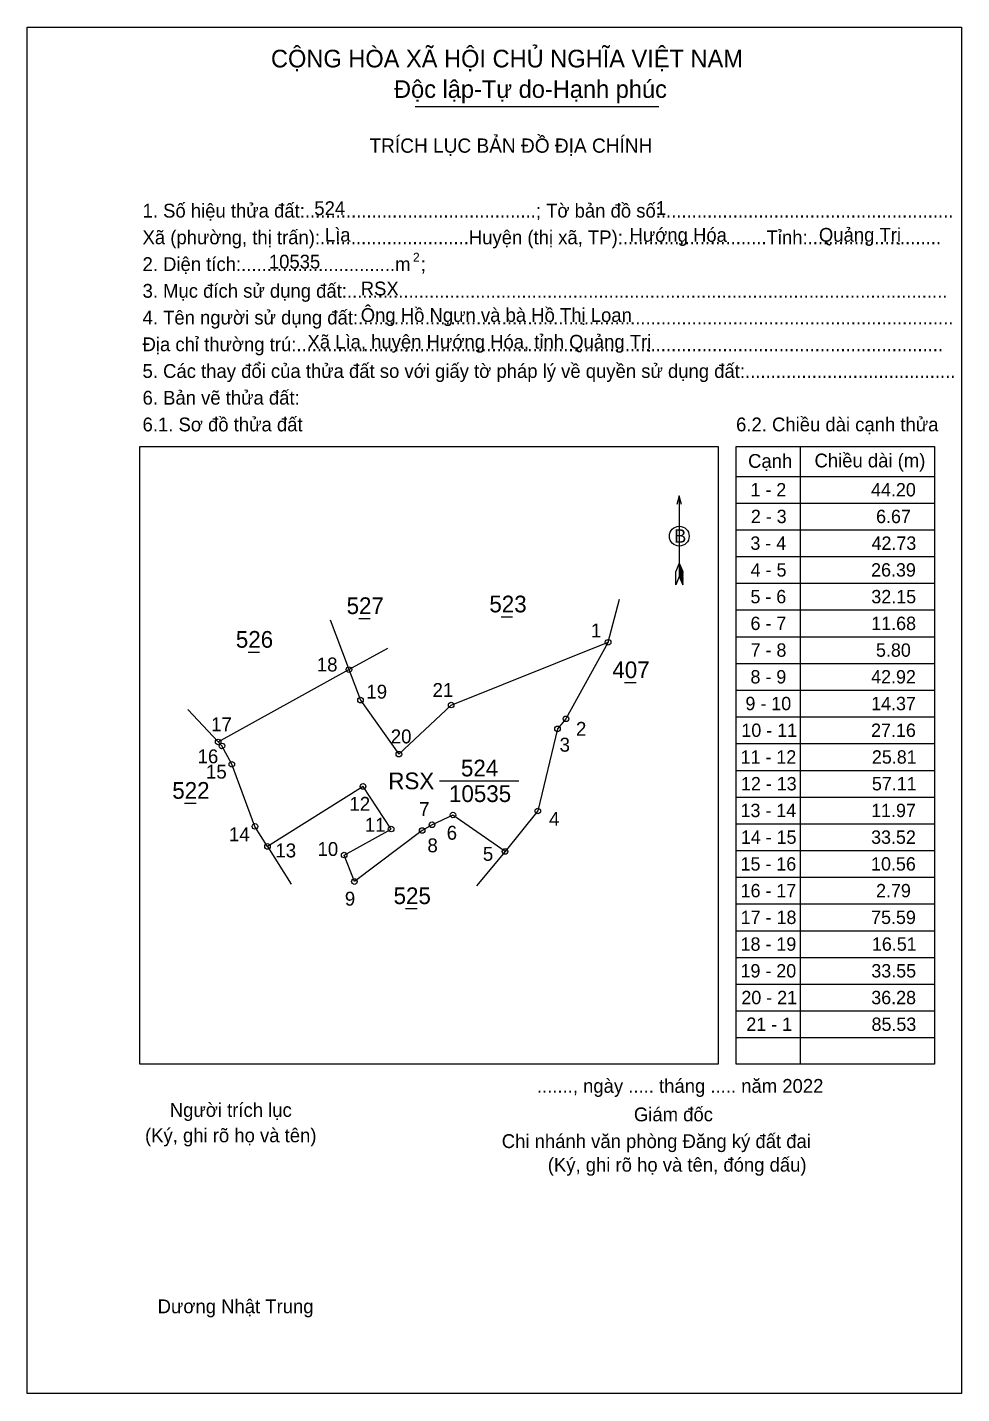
# Model space of a CAD drawing. Extents: x 546747 to 551673, y 1820617 to 1821434.
# Drawn here: x 548936 to 549409, y 1820701 to 1821392 of the extents above; entities that cross this region are included whole.
import ezdxf

# ---------------------------------------------------------------- set-up
doc = ezdxf.new("R2010")
doc.units = 0
for name, color, linetype in [('Level 1', 7, 'Continuous'), ('Level 10', 7, 'Continuous'), ('Level 11', 7, 'Continuous'), ('Level 13', 7, 'Continuous'), ('Level 2', 7, 'Continuous'), ('Level 27', 7, 'Continuous'), ('Level 36', 7, 'Continuous'), ('Level 52', 7, 'Continuous'), ('Level 6', 7, 'Continuous'), ('Level 9', 7, 'Continuous')]:
    doc.layers.add(name, color=color, linetype=linetype)

msp = doc.modelspace()

# ---------------------------------------------------------------- linework, layer by layer
at = {"layer": 'Level 1'}
for p, q in [((548936.14, 1821392.27), (548936.14, 1821392.27)), ((548993.06, 1821180.13), (548993.06, 1821180.13)), ((549327.21, 1821180.13), (549327.21, 1820867.41)), ((549294.74, 1821165.02), (549395.07, 1821165.02)), ((549266.01, 1821155.19), (549266.01, 1821114.27)), ((549294.74, 1821151.49), (549395.07, 1821151.49)), ((549294.74, 1821137.96), (549395.07, 1821137.96)), ((549294.74, 1821124.44), (549395.07, 1821124.44)), ((549264.21, 1821110.1), (549264.3, 1821116.86)), ((549266.01, 1821121.03), (549264.3, 1821116.86)), ((549266.01, 1821121.03), (549267.75, 1821116.86)), ((549266.01, 1821120.45), (549267.75, 1821116.25)), ((549266.01, 1821119.86), (549267.75, 1821115.67)), ((549266.01, 1821119.28), (549267.77, 1821115.06)), ((549266.01, 1821118.67), (549267.77, 1821114.45)), ((549266.01, 1821118.08), (549267.77, 1821113.84)), ((549266.01, 1821117.49), (549267.77, 1821113.23)), ((549266.01, 1821116.91), (549267.79, 1821112.62)), ((549266.01, 1821116.32), (549267.79, 1821112.02)), ((549266.01, 1821115.74), (549267.79, 1821111.41)), ((549266.01, 1821115.15), (549267.81, 1821110.82)), ((549267.81, 1821110.1), (549267.75, 1821116.86)), ((549266.01, 1821114.27), (549264.21, 1821110.1)), ((549266.01, 1821114.27), (549267.81, 1821110.1)), ((549294.74, 1821110.91), (549395.07, 1821110.91)), ((549294.74, 1821097.38), (549395.07, 1821097.38)), ((549294.74, 1821083.85), (549395.07, 1821083.85)), ((549294.74, 1821070.32), (549395.07, 1821070.32)), ((549294.74, 1821056.8), (549395.07, 1821056.8)), ((549294.74, 1821043.27), (549395.07, 1821043.27)), ((549294.74, 1821029.74), (549395.07, 1821029.74)), ((549294.74, 1821016.21), (549395.07, 1821016.21)), ((549294.74, 1821002.68), (549395.07, 1821002.68)), ((549294.74, 1820989.16), (549395.07, 1820989.16)), ((549294.74, 1820975.63), (549395.07, 1820975.63)), ((549294.74, 1820962.1), (549395.07, 1820962.1)), ((549294.74, 1820948.57), (549395.07, 1820948.57)), ((549294.74, 1820935.04), (549395.07, 1820935.04)), ((549294.74, 1820921.52), (549395.07, 1820921.52)), ((549294.74, 1820907.99), (549395.07, 1820907.99)), ((549294.74, 1820894.46), (549395.07, 1820894.46)), ((549294.74, 1820880.93), (549395.07, 1820880.93)), ((549285.72, 1820867.41), (549285.72, 1820867.41))]:
    msp.add_line(p, q, dxfattribs=at)
for points in [[(548993.06, 1821180.13), (549285.72, 1821180.13), (549285.72, 1820867.41), (548993.06, 1820867.41)], [(549294.74, 1821180.13), (549395.07, 1821180.13), (549395.07, 1820867.41), (549294.74, 1820867.41)]]:
    msp.add_lwpolyline(points, close=True, dxfattribs=at)
msp.add_lwpolyline([(549267.18, 1821150.84), (549266.01, 1821155.19), (549264.84, 1821150.84)], dxfattribs=at)
msp.add_circle((549266.01, 1821134.74), 4.99, dxfattribs=at)
at = {"layer": 'Level 10'}
for p, q in [((549089.29, 1821092.32), (549104.72, 1821051.76)), ((549150.58, 1821049.25), (549229.99, 1821081.02)), ((549229.99, 1821081.02), (549208.68, 1821042.3)), ((549032.71, 1821030.59), (549098.85, 1821067.19)), ((549104.72, 1821051.76), (549124.14, 1821024.4)), ((549124.14, 1821024.4), (549150.58, 1821049.25)), ((549208.68, 1821042.3), (549204.4, 1821037.19)), ((549204.4, 1821037.19), (549194.44, 1820995.64)), ((549034.61, 1821028.56), (549032.71, 1821030.59)), ((549039.62, 1821019.26), (549034.61, 1821028.56)), ((549051.3, 1820987.84), (549039.62, 1821019.26)), ((549106, 1821008.06), (549057.64, 1820977.69)), ((549120.2, 1820986.5), (549106, 1821008.06)), ((549151.51, 1820993.6), (549140.93, 1820988.66)), ((549177.83, 1820975.13), (549151.51, 1820993.6)), ((549194.44, 1820995.64), (549177.83, 1820975.13)), ((549057.64, 1820977.69), (549051.3, 1820987.84)), ((549096.45, 1820973.32), (549120.2, 1820986.5)), ((549135.9, 1820985.77), (549101.64, 1820959.92)), ((549140.93, 1820988.66), (549135.9, 1820985.77)), ((549101.64, 1820959.92), (549096.45, 1820973.32))]:
    msp.add_line(p, q, dxfattribs=at)
at = {"layer": 'Level 11'}
for centre in [(549229.99, 1821081.02), (549098.85, 1821067.19), (549104.72, 1821051.76), (549150.58, 1821049.25), (549204.4, 1821037.19), (549208.68, 1821042.3), (549032.71, 1821030.59), (549032.71, 1821030.59), (549034.61, 1821028.56), (549124.14, 1821024.4), (549039.62, 1821019.26), (549106, 1821008.06), (549194.44, 1820995.64), (549140.93, 1820988.66), (549151.51, 1820993.6), (549051.3, 1820987.84), (549120.2, 1820986.5), (549135.9, 1820985.77), (549057.64, 1820977.69), (549177.83, 1820975.13), (549096.45, 1820973.32), (549101.64, 1820959.92)]:
    msp.add_circle(centre, 1.41, dxfattribs=at)
at = {"layer": 'Level 13'}
msp.add_line((549132.3, 1821352.29), (549255.71, 1821352.29), dxfattribs=at)
at = {"layer": 'Level 2'}
msp.add_lwpolyline([(548936.14, 1821392.29), (549408.88, 1821392.29), (549408.88, 1820700.71), (548936.14, 1820700.71)], close=True, dxfattribs=at)
at = {"layer": 'Level 27'}
for p, q in [((549229.99, 1821081.02), (549235.8, 1821102.81)), ((549098.85, 1821067.19), (549118.58, 1821078.11)), ((549032.71, 1821030.59), (549017.31, 1821047.06)), ((549057.64, 1820977.69), (549069.57, 1820958.56)), ((549177.83, 1820975.13), (549163.47, 1820957.75))]:
    msp.add_line(p, q, dxfattribs=at)
at = {"layer": 'Level 9'}
for p, q in [((549175.85, 1821093.92), (549181.69, 1821093.92)), ((549103.85, 1821093.06), (549109.68, 1821093.06)), ((549047.85, 1821076.02), (549053.69, 1821076.02)), ((549238.31, 1821060.62), (549244.14, 1821060.62)), ((549144.6, 1821010.88), (549184.79, 1821010.88)), ((549015.67, 1820999.57), (549021.5, 1820999.57)), ((549127.49, 1820946.25), (549133.32, 1820946.25))]:
    msp.add_line(p, q, dxfattribs=at)

# ---------------------------------------------------------------- texts
at = {"layer": 'Level 1'}
for s, height, p in [('TRÍCH LỤC BẢN ĐỒ ĐỊA CHÍNH', 7.2153, (549109.26, 1821328.82)), ('1. Số hiệu thửa đất:.............................................; Tờ bản đồ số:.........................................................', 6.98945, (548994.44, 1821296)), ('Xã (phường, thị trấn):.............................Huyện (thị xã, TP):............................Tỉnh:..........................', 6.98945, (548994.44, 1821282.48)), ('2. Diện tích:..............................m  ;', 6.9895, (548994.44, 1821268.95)), ('2', 4.51, (549131.3, 1821273.68)), ('3. Mục đích sử dụng đất:.....................................................................................................................', 6.98945, (548994.44, 1821255.42)), ('4. Tên người sử dụng đất:....................................................................................................................', 6.98945, (548994.44, 1821241.89)), ('Địa chỉ thường trú:..............................................................................................................................', 6.98945, (548994.44, 1821228.36)), ('5. Các thay đổi của thửa đất so với giấy tờ pháp lý về quyền sử dụng đất:.........................................', 6.98945, (548994.44, 1821214.84)), ('6. Bản vẽ thửa đất:', 6.9895, (548994.44, 1821201.31)), ('6.1. Sơ đồ thửa đất', 6.9895, (548994.44, 1821187.78)), ('6.2. Chiều dài cạnh thửa', 6.9895, (549294.74, 1821187.8)), ('Chiều dài (m)', 6.9895, (549334.42, 1821169.54)), ('Cạnh', 6.989, (549300.83, 1821169.32)), ('B', 6.76, (549263.51, 1821131.44)), ('......., ngày ..... tháng ..... năm 2022', 6.9895, (549193.96, 1820852.99)), ('Người trích lục', 6.9895, (549008.22, 1820840.81)), ('Giám đốc', 6.989, (549243.04, 1820838.56)), ('(Ký, ghi rõ họ và tên)', 6.9895, (548995.69, 1820827.96)), ('Chi nhánh văn phòng Đăng ký đất đai', 6.9895, (549176.19, 1820825.03)), ('(Ký, ghi rõ họ và tên, đóng dấu)', 6.9895, (549199.47, 1820813.08)), ('Dương Nhật Trung', 6.9895, (549002.07, 1820741.42))]:
    msp.add_text(s, height=height, dxfattribs=at).set_placement(p)
at = {"layer": 'Level 13'}
for s, height, p in [('CỘNG HÒA XÃ HỘI CHỦ NGHĨA VIỆT NAM', 8.9285, (549059.41, 1821372)), ('Độc lập-Tự do-Hạnh phúc', 8.9285, (549121.67, 1821356.57)), ('524', 8.455, (549155.54, 1821013.14)), ('RSX', 8.455, (549118.77, 1821006.65)), ('10535', 8.455, (549149.49, 1821000.17))]:
    msp.add_text(s, height=height, dxfattribs=at).set_placement(p)
at = {"layer": 'Level 36'}
for s, p in [('527', (549097.68, 1821095.31)), ('523', (549169.92, 1821096.17)), ('526', (549041.64, 1821078.27)), ('407', (549232.14, 1821062.87)), ('522', (549009.48, 1821001.82)), ('525', (549121.45, 1820948.51))]:
    msp.add_text(s, height=8.455, dxfattribs=at).set_placement(p)
at = {"layer": 'Level 52'}
for s, p in [('1 - 2', (549302.02, 1821154.87)), ('44.20', (549363.04, 1821154.87)), ('2 - 3', (549302.23, 1821141.35)), ('6.67', (549365.58, 1821141.35)), ('3 - 4', (549301.99, 1821127.82)), ('42.73', (549363.28, 1821127.82)), ('4 - 5', (549302.14, 1821114.29)), ('26.39', (549363.07, 1821114.29)), ('5 - 6', (549302.01, 1821100.76)), ('32.15', (549363.19, 1821100.76)), ('6 - 7', (549302.04, 1821087.23)), ('11.68', (549363.15, 1821087.23)), ('7 - 8', (549302.1, 1821073.71)), ('5.80', (549365.54, 1821073.71)), ('8 - 9', (549302.03, 1821060.18)), ('42.92', (549363.07, 1821060.18)), ('9 - 10', (549299.49, 1821046.65)), ('14.37', (549363.08, 1821046.65)), ('10 - 11', (549297.43, 1821033.12)), ('27.16', (549363.05, 1821033.12)), ('11 - 12', (549297.03, 1821019.59)), ('25.81', (549363.47, 1821019.59)), ('12 - 13', (549297.23, 1821006.07)), ('57.11', (549363.47, 1821006.07)), ('13 - 14', (549296.99, 1820992.54)), ('11.97', (549363.08, 1820992.54)), ('14 - 15', (549297.15, 1820979.01)), ('33.52', (549363.07, 1820979.01)), ('15 - 16', (549297.01, 1820965.48)), ('10.56', (549363.05, 1820965.48)), ('16 - 17', (549297.04, 1820951.95)), ('2.79', (549365.57, 1820951.95)), ('17 - 18', (549297.1, 1820938.43)), ('75.59', (549363.07, 1820938.43)), ('18 - 19', (549297.03, 1820924.9)), ('16.51', (549363.47, 1820924.9)), ('19 - 20', (549297, 1820911.37)), ('33.55', (549363.19, 1820911.37)), ('20 - 21', (549297.43, 1820897.84)), ('36.28', (549363.15, 1820897.84)), ('21 - 1', (549299.93, 1820884.32)), ('85.53', (549363.28, 1820884.32))]:
    msp.add_text(s, height=6.764, dxfattribs=at).set_placement(p)
at = {"layer": 'Level 6'}
for s, height, p in [('524', 6.989, (549081.34, 1821297.24)), ('1', 6.99, (549254.14, 1821297.33)), ('Lìa', 6.989, (549086.68, 1821283.81)), ('Hướng Hóa', 6.989, (549240.83, 1821283.72)), ('Quảng Trị', 6.989, (549336.66, 1821283.76)), ('10535', 6.989, (549058.36, 1821270.19)), ('RSX', 6.989, (549104.83, 1821256.59)), ('Ông Hồ Ngưn và bà Hồ Thị Loan', 6.9895, (549104.83, 1821243.16)), ('Xã Lìa, huyện Hướng Hóa, tỉnh Quảng Trị', 6.9895, (549077.89, 1821229.65))]:
    msp.add_text(s, height=height, dxfattribs=at).set_placement(p)
at = {"layer": 'Level 9'}
for s, height, p in [('1', 7.05, (549221.28, 1821083.48)), ('18', 7.046, (549082.6, 1821066.25)), ('19', 7.046, (549107.69, 1821052.49)), ('21', 7.046, (549141.17, 1821053.33)), ('17', 7.046, (549029.14, 1821035.98)), ('2', 7.05, (549213.74, 1821033.68)), ('20', 7.046, (549120.02, 1821029.85)), ('3', 7.05, (549205.44, 1821025.66)), ('16', 7.046, (549022.28, 1821019.77)), ('15', 7.046, (549026.54, 1821012.02)), ('12', 7.046, (549099.1, 1820995.72)), ('7', 7.05, (549134.4, 1820993.14)), ('11', 7.046, (549106.87, 1820985.13)), ('4', 7.05, (549200.11, 1820988.13)), ('14', 7.046, (549038.18, 1820980.34)), ('6', 7.05, (549148.32, 1820981.09)), ('13', 7.046, (549061.65, 1820972.14)), ('10', 7.046, (549082.95, 1820972.87)), ('8', 7.05, (549138.57, 1820974.72)), ('5', 7.05, (549166.63, 1820970.4)), ('9', 7.05, (549096.79, 1820947.72))]:
    msp.add_text(s, height=height, dxfattribs=at).set_placement(p)

doc.saveas('drawing.dxf')
